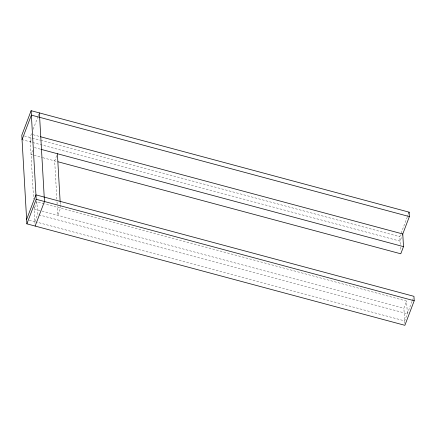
<?xml version="1.0" encoding="UTF-8"?>
<svg xmlns="http://www.w3.org/2000/svg" width="436" height="436" viewBox="0 0 436 436"><rect width="100%" height="100%" fill="white"/><g stroke="black" fill="none" stroke-linecap="round" stroke-linejoin="round"><path stroke-width="0.33" stroke-dasharray="2.18 1.64" d="M31.501 133.678L30.068 137.454L33.594 199.007M33.18 129.269L37.959 116.679M38.199 116.052L39.158 113.534M30.324 141.885L31.681 138.305M32.635 150.365L31.049 154.546L42.232 157.543M56.713 155.516L54.674 160.884L56.865 199.187M34.891 221.63L37.61 214.468L36.809 200.467M400.243 244.471L399.796 236.71L407.208 217.193M407.447 216.567L408.167 214.675M402.771 233.979L400.052 241.141L22.056 139.667M404.766 323.419L403.894 308.23L406.614 301.069L44.761 203.928M412.031 301.369L404.619 320.885L36.21 221.984M412.271 300.742L413.23 298.224M33.043 134.724L39.622 136.49M24.345 135.918L31.659 137.885M32.319 138.059L40.205 140.179M40.864 140.354L399.796 236.71M34.422 147.559L40.346 149.15M42.859 157.712L57.361 161.609M44.123 203.754L36.886 201.814L34.166 208.975L41.404 210.915M42.041 211.084L403.894 308.23M38.929 214.823L407.338 313.724L406.614 301.069M29.256 220.115L35.828 221.88M400.395 247.136L400.586 250.471M60.168 202.108L60.321 204.795M60.359 205.465L60.511 208.152L57.792 215.313L57.252 205.906M57.023 201.873L57.214 205.236M34.052 206.958L34.989 223.357"/><path stroke-width="0.65" d="M402.679 234.219L409.377 216.588L409.121 212.158L31.125 110.684L21.8 135.236L26.879 223.842L404.875 325.316L414.2 300.764L413.944 296.333L35.948 194.859L26.623 219.412M22.056 139.667L31.381 115.115L409.377 216.588M26.879 223.842L36.204 199.29L31.125 110.684M35.147 226.061L44.472 201.508L39.393 112.902M408.646 213.417L409.121 212.158M40.281 136.67L402.771 233.979L403.496 246.64L400.777 253.801L58.021 161.783M40.989 149.319L403.496 246.64M36.204 199.29L414.2 300.764M57.394 153.723L60.124 201.432"/></g></svg>
